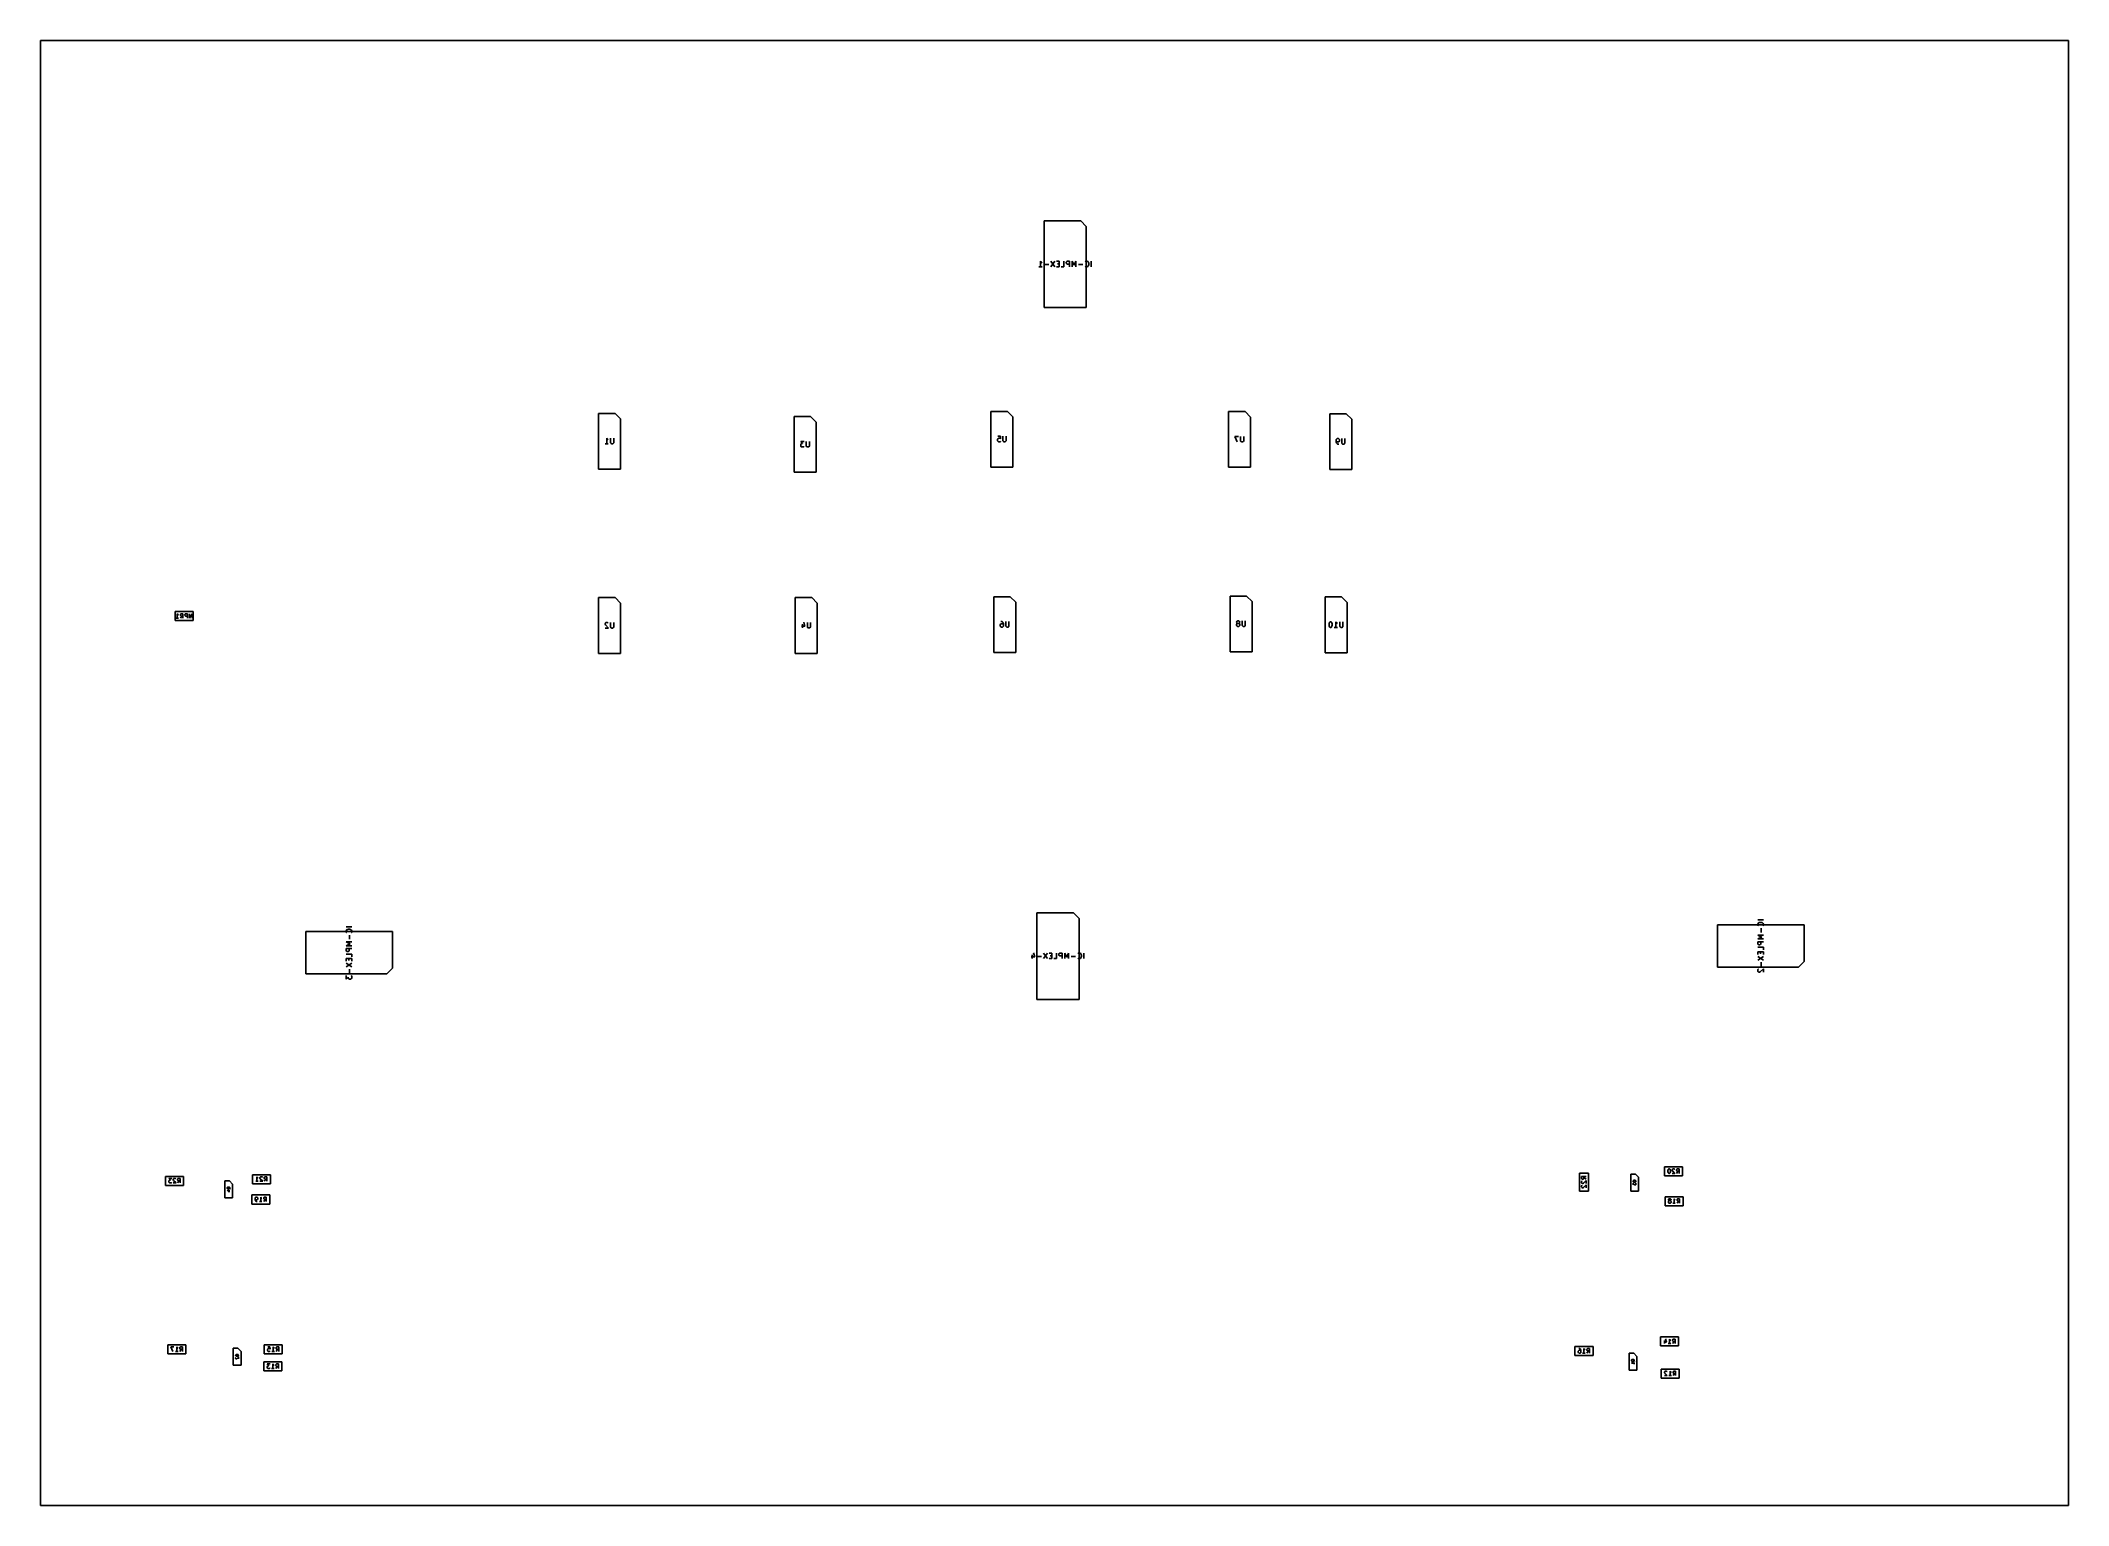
# Model space of a CAD drawing. Extents: x 0 to 360, y 0 to 260.
import ezdxf

# ---------------------------------------------------------------- set-up
doc = ezdxf.new("R2010")
doc.units = 0
doc.layers.add('BLACK', color=7, linetype='CONTINUOUS')

msp = doc.modelspace()

# ---------------------------------------------------------------- linework, layer by layer
at = {"layer": 'BLACK', "linetype": 'CONTINUOUS'}
for p, q in [((0, 0), (0, 260)), ((0, 260), (360, 260)), ((360, 260), (360, 0)), ((184.65, 228), (178.15, 228)), ((178.15, 228), (178.15, 212.6)), ((185.65, 227), (184.65, 228)), ((185.65, 212.6), (185.65, 227)), ((177.233, 219.848), (177.805, 219.848)), ((177.519, 219.848), (177.519, 220.848)), ((177.519, 220.848), (177.614, 220.705)), ((177.614, 220.705), (177.71, 220.61)), ((177.71, 220.61), (177.805, 220.562)), ((178.995, 220.229), (178.233, 220.229)), ((180.043, 220.848), (179.376, 219.848)), ((179.376, 220.848), (180.043, 219.848)), ((180.852, 220.848), (180.376, 220.848)), ((180.376, 219.848), (180.852, 219.848)), ((180.852, 220.371), (180.519, 220.371)), ((180.852, 219.848), (180.852, 220.848)), ((181.186, 219.848), (181.662, 219.848)), ((181.662, 219.848), (181.662, 220.848)), ((182.138, 220.752), (182.09, 220.657)), ((182.09, 220.657), (182.09, 220.514)), ((182.09, 220.514), (182.138, 220.419)), ((182.186, 220.8), (182.138, 220.752)), ((182.138, 220.419), (182.186, 220.371)), ((182.281, 220.848), (182.186, 220.8)), ((182.186, 220.371), (182.281, 220.324)), ((182.662, 220.848), (182.281, 220.848)), ((182.281, 220.324), (182.662, 220.324)), ((182.662, 219.848), (182.662, 220.848)), ((183.471, 220.133), (183.138, 220.848)), ((183.138, 220.848), (183.138, 219.848)), ((183.805, 220.848), (183.471, 220.133)), ((183.805, 219.848), (183.805, 220.848)), ((185.043, 220.229), (184.281, 220.229)), ((185.519, 220.8), (185.471, 220.752)), ((185.471, 219.943), (185.519, 219.895)), ((185.662, 220.848), (185.519, 220.8)), ((185.519, 219.895), (185.662, 219.848)), ((185.757, 220.848), (185.662, 220.848)), ((185.662, 219.848), (185.757, 219.848)), ((185.9, 220.8), (185.757, 220.848)), ((185.757, 219.848), (185.9, 219.895)), ((185.995, 220.705), (185.9, 220.8)), ((185.9, 219.895), (185.995, 219.99)), ((186.043, 220.61), (185.995, 220.705)), ((185.995, 219.99), (186.043, 220.086)), ((186.09, 220.419), (186.043, 220.61)), ((186.043, 220.086), (186.09, 220.276)), ((186.09, 220.276), (186.09, 220.419)), ((186.519, 219.848), (186.519, 220.848)), ((178.15, 212.6), (185.65, 212.6)), ((101.99, 193.827), (99.0648, 193.827)), ((99.0648, 193.827), (99.0648, 183.927)), ((102.965, 192.852), (101.99, 193.827)), ((102.965, 183.927), (102.965, 192.852)), ((133.787, 193.268), (133.787, 183.368)), ((136.712, 193.268), (133.787, 193.268)), ((137.687, 192.293), (136.712, 193.268)), ((137.687, 183.368), (137.687, 192.293)), ((171.645, 194.189), (168.72, 194.189)), ((168.72, 194.189), (168.72, 184.289)), ((172.62, 193.214), (171.645, 194.189)), ((172.62, 184.289), (172.62, 193.214)), ((213.826, 194.157), (210.901, 194.157)), ((210.901, 194.157), (210.901, 184.257)), ((214.801, 193.182), (213.826, 194.157)), ((214.801, 184.257), (214.801, 193.182)), ((228.859, 193.776), (228.859, 183.876)), ((231.784, 193.776), (228.859, 193.776)), ((232.759, 192.801), (231.784, 193.776)), ((232.759, 183.876), (232.759, 192.801)), ((100.221, 188.433), (100.781, 188.433)), ((100.501, 188.433), (100.501, 189.413)), ((100.501, 189.413), (100.595, 189.273)), ((100.595, 189.273), (100.688, 189.18)), ((100.688, 189.18), (100.781, 189.133)), ((101.201, 188.62), (101.201, 189.413)), ((101.248, 188.527), (101.201, 188.62)), ((101.295, 188.48), (101.248, 188.527)), ((101.388, 188.433), (101.295, 188.48)), ((101.575, 188.433), (101.388, 188.433)), ((101.668, 188.48), (101.575, 188.433)), ((101.715, 188.527), (101.668, 188.48)), ((101.761, 188.62), (101.715, 188.527)), ((101.761, 189.413), (101.761, 188.62)), ((135.55, 188.855), (134.943, 188.855)), ((134.943, 188.855), (135.27, 188.481)), ((134.99, 188.388), (134.943, 188.295)), ((134.943, 188.295), (134.943, 188.061)), ((134.943, 188.061), (134.99, 187.968)), ((135.037, 188.435), (134.99, 188.388)), ((134.99, 187.968), (135.037, 187.921)), ((135.13, 188.481), (135.037, 188.435)), ((135.037, 187.921), (135.13, 187.875)), ((135.27, 188.481), (135.13, 188.481)), ((135.13, 187.875), (135.41, 187.875)), ((135.41, 187.875), (135.503, 187.921)), ((135.503, 187.921), (135.55, 187.968)), ((135.923, 188.061), (135.923, 188.855)), ((135.97, 187.968), (135.923, 188.061)), ((136.017, 187.921), (135.97, 187.968)), ((136.11, 187.875), (136.017, 187.921)), ((136.297, 187.875), (136.11, 187.875)), ((136.39, 187.921), (136.297, 187.875)), ((136.437, 187.968), (136.39, 187.921)), ((136.483, 188.061), (136.437, 187.968)), ((136.483, 188.855), (136.483, 188.061)), ((169.923, 189.309), (169.876, 189.216)), ((169.876, 189.216), (169.876, 188.983)), ((169.876, 188.983), (169.923, 188.889)), ((169.923, 189.776), (170.39, 189.776)), ((169.97, 189.356), (169.923, 189.309)), ((169.923, 188.889), (169.97, 188.843)), ((170.063, 189.403), (169.97, 189.356)), ((169.97, 188.843), (170.063, 188.796)), ((170.296, 189.403), (170.063, 189.403)), ((170.063, 188.796), (170.296, 188.796)), ((170.39, 189.356), (170.296, 189.403)), ((170.296, 188.796), (170.39, 188.843)), ((170.39, 189.776), (170.436, 189.309)), ((170.436, 189.309), (170.39, 189.356)), ((170.39, 188.843), (170.436, 188.889)), ((170.856, 188.983), (170.856, 189.776)), ((170.903, 188.889), (170.856, 188.983)), ((170.95, 188.843), (170.903, 188.889)), ((171.043, 188.796), (170.95, 188.843)), ((171.23, 188.796), (171.043, 188.796)), ((171.323, 188.843), (171.23, 188.796)), ((171.37, 188.889), (171.323, 188.843)), ((171.416, 188.983), (171.37, 188.889)), ((171.416, 189.776), (171.416, 188.983)), ((212.664, 189.744), (212.011, 189.744)), ((212.011, 189.744), (212.431, 188.764)), ((213.038, 188.95), (213.038, 189.744)), ((213.084, 188.857), (213.038, 188.95)), ((213.131, 188.81), (213.084, 188.857)), ((213.224, 188.764), (213.131, 188.81)), ((213.411, 188.764), (213.224, 188.764)), ((213.504, 188.81), (213.411, 188.764)), ((213.551, 188.857), (213.504, 188.81)), ((213.598, 188.95), (213.551, 188.857)), ((213.598, 189.744), (213.598, 188.95)), ((230.015, 189.176), (230.062, 189.269)), ((230.015, 188.803), (230.015, 189.176)), ((230.062, 188.849), (230.015, 188.943)), ((230.062, 188.616), (230.015, 188.803)), ((230.062, 189.269), (230.109, 189.316)), ((230.109, 188.803), (230.062, 188.849)), ((230.155, 188.476), (230.062, 188.616)), ((230.109, 189.316), (230.202, 189.363)), ((230.202, 188.756), (230.109, 188.803)), ((230.202, 188.429), (230.155, 188.476)), ((230.202, 189.363), (230.389, 189.363)), ((230.389, 188.756), (230.202, 188.756)), ((230.295, 188.383), (230.202, 188.429)), ((230.482, 188.383), (230.295, 188.383)), ((230.389, 189.363), (230.482, 189.316)), ((230.482, 188.803), (230.389, 188.756)), ((230.482, 189.316), (230.529, 189.269)), ((230.529, 188.849), (230.482, 188.803)), ((230.529, 189.269), (230.575, 189.176)), ((230.575, 188.943), (230.529, 188.849)), ((230.575, 189.176), (230.575, 188.943)), ((230.995, 188.569), (230.995, 189.363)), ((231.042, 188.476), (230.995, 188.569)), ((231.089, 188.429), (231.042, 188.476)), ((231.182, 188.383), (231.089, 188.429)), ((231.369, 188.383), (231.182, 188.383)), ((231.462, 188.429), (231.369, 188.383)), ((231.509, 188.476), (231.462, 188.429)), ((231.555, 188.569), (231.509, 188.476)), ((231.555, 189.363), (231.555, 188.569)), ((99.0648, 183.927), (102.965, 183.927)), ((168.72, 184.289), (172.62, 184.289)), ((210.901, 184.257), (214.801, 184.257)), ((228.859, 183.876), (232.759, 183.876)), ((133.787, 183.368), (137.687, 183.368)), ((27.1, 158.638), (23.9, 158.638)), ((23.9, 158.638), (23.9, 157.038)), ((27.1, 157.038), (27.1, 158.638)), ((99.0648, 161.127), (99.0648, 151.227)), ((101.99, 161.127), (99.0648, 161.127)), ((102.965, 160.152), (101.99, 161.127)), ((102.965, 151.227), (102.965, 160.152)), ((136.915, 161.137), (133.99, 161.137)), ((133.99, 161.137), (133.99, 151.237)), ((137.89, 160.162), (136.915, 161.137)), ((137.89, 151.237), (137.89, 160.162)), ((172.145, 161.289), (169.22, 161.289)), ((169.22, 161.289), (169.22, 151.389)), ((173.12, 160.314), (172.145, 161.289)), ((173.12, 151.389), (173.12, 160.314)), ((214.101, 161.392), (211.176, 161.392)), ((211.176, 161.392), (211.176, 151.492)), ((215.076, 160.417), (214.101, 161.392)), ((215.076, 151.492), (215.076, 160.417)), ((228.046, 161.239), (228.046, 151.339)), ((230.971, 161.239), (228.046, 161.239)), ((231.946, 160.264), (230.971, 161.239)), ((231.946, 151.339), (231.946, 160.264)), ((23.9, 157.038), (27.1, 157.038)), ((24.0524, 157.476), (24.5095, 157.476)), ((24.281, 157.476), (24.281, 158.276)), ((24.281, 158.276), (24.3571, 158.162)), ((24.3571, 158.162), (24.4333, 158.086)), ((24.4333, 158.086), (24.5095, 158.048)), ((24.8524, 158.2), (24.8143, 158.124)), ((24.8143, 158.124), (24.8143, 158.009)), ((24.8143, 158.009), (24.8524, 157.933)), ((24.8143, 157.476), (25.081, 157.857)), ((24.8905, 158.238), (24.8524, 158.2)), ((24.8524, 157.933), (24.8905, 157.895)), ((24.9667, 158.276), (24.8905, 158.238)), ((24.8905, 157.895), (24.9667, 157.857)), ((25.2714, 158.276), (24.9667, 158.276)), ((24.9667, 157.857), (25.2714, 157.857)), ((25.2714, 157.476), (25.2714, 158.276)), ((25.6524, 158.2), (25.6143, 158.124)), ((25.6143, 158.124), (25.6143, 158.009)), ((25.6143, 158.009), (25.6524, 157.933)), ((25.6905, 158.238), (25.6524, 158.2)), ((25.6524, 157.933), (25.6905, 157.895)), ((25.7667, 158.276), (25.6905, 158.238)), ((25.6905, 157.895), (25.7667, 157.857)), ((26.0714, 158.276), (25.7667, 158.276)), ((25.7667, 157.857), (26.0714, 157.857)), ((26.0714, 157.476), (26.0714, 158.276)), ((26.9095, 158.276), (26.4524, 157.476)), ((26.4524, 157.476), (26.4524, 158.276)), ((26.9095, 157.476), (26.9095, 158.276)), ((100.268, 156.62), (100.221, 156.527)), ((100.221, 156.527), (100.221, 156.433)), ((100.221, 156.433), (100.268, 156.293)), ((100.828, 155.733), (100.221, 155.733)), ((100.315, 156.667), (100.268, 156.62)), ((100.268, 156.293), (100.828, 155.733)), ((100.408, 156.713), (100.315, 156.667)), ((100.641, 156.713), (100.408, 156.713)), ((100.735, 156.667), (100.641, 156.713)), ((100.781, 156.62), (100.735, 156.667)), ((101.201, 155.92), (101.201, 156.713)), ((101.248, 155.827), (101.201, 155.92)), ((101.295, 155.78), (101.248, 155.827)), ((101.388, 155.733), (101.295, 155.78)), ((101.575, 155.733), (101.388, 155.733)), ((101.668, 155.78), (101.575, 155.733)), ((101.715, 155.827), (101.668, 155.78)), ((101.761, 155.92), (101.715, 155.827)), ((101.761, 156.713), (101.761, 155.92)), ((135.706, 156.07), (135.1, 156.07)), ((135.24, 156.397), (135.24, 155.744)), ((135.473, 156.77), (135.706, 156.07)), ((136.126, 155.93), (136.126, 156.724)), ((136.173, 155.837), (136.126, 155.93)), ((136.22, 155.79), (136.173, 155.837)), ((136.313, 155.744), (136.22, 155.79)), ((136.5, 155.744), (136.313, 155.744)), ((136.593, 155.79), (136.5, 155.744)), ((136.64, 155.837), (136.593, 155.79)), ((136.686, 155.93), (136.64, 155.837)), ((136.686, 156.724), (136.686, 155.93)), ((170.376, 156.316), (170.423, 156.409)), ((170.376, 156.083), (170.376, 156.316)), ((170.423, 155.989), (170.376, 156.083)), ((170.423, 156.409), (170.47, 156.456)), ((170.47, 155.943), (170.423, 155.989)), ((170.47, 156.876), (170.656, 156.876)), ((170.47, 156.456), (170.563, 156.503)), ((170.563, 155.896), (170.47, 155.943)), ((170.563, 156.503), (170.75, 156.503)), ((170.75, 155.896), (170.563, 155.896)), ((170.656, 156.876), (170.75, 156.829)), ((170.75, 156.829), (170.796, 156.783)), ((170.75, 156.503), (170.843, 156.456)), ((170.843, 155.943), (170.75, 155.896)), ((170.796, 156.783), (170.89, 156.643)), ((170.843, 156.456), (170.89, 156.409)), ((170.89, 155.989), (170.843, 155.943)), ((170.89, 156.643), (170.936, 156.456)), ((170.89, 156.409), (170.936, 156.316)), ((170.936, 156.083), (170.89, 155.989)), ((170.936, 156.456), (170.936, 156.083)), ((171.356, 156.083), (171.356, 156.876)), ((171.403, 155.989), (171.356, 156.083)), ((171.45, 155.943), (171.403, 155.989)), ((171.543, 155.896), (171.45, 155.943)), ((171.73, 155.896), (171.543, 155.896)), ((171.823, 155.943), (171.73, 155.896)), ((171.87, 155.989), (171.823, 155.943)), ((171.916, 156.083), (171.87, 155.989)), ((171.916, 156.876), (171.916, 156.083)), ((212.379, 156.885), (212.333, 156.792)), ((212.333, 156.792), (212.333, 156.745)), ((212.333, 156.745), (212.379, 156.652)), ((212.333, 156.372), (212.379, 156.465)), ((212.333, 156.185), (212.333, 156.372)), ((212.379, 156.092), (212.333, 156.185)), ((212.426, 156.932), (212.379, 156.885)), ((212.379, 156.652), (212.426, 156.605)), ((212.379, 156.465), (212.426, 156.512)), ((212.426, 156.045), (212.379, 156.092)), ((212.519, 156.979), (212.426, 156.932)), ((212.426, 156.605), (212.519, 156.559)), ((212.426, 156.512), (212.519, 156.559)), ((212.519, 155.999), (212.426, 156.045)), ((212.706, 156.979), (212.519, 156.979)), ((212.519, 156.559), (212.706, 156.559)), ((212.706, 155.999), (212.519, 155.999)), ((212.799, 156.932), (212.706, 156.979)), ((212.706, 156.559), (212.799, 156.605)), ((212.706, 156.559), (212.799, 156.512)), ((212.799, 156.045), (212.706, 155.999)), ((212.846, 156.885), (212.799, 156.932)), ((212.799, 156.605), (212.846, 156.652)), ((212.799, 156.512), (212.846, 156.465)), ((212.846, 156.092), (212.799, 156.045)), ((212.893, 156.792), (212.846, 156.885)), ((212.846, 156.652), (212.893, 156.745)), ((212.846, 156.465), (212.893, 156.372)), ((212.893, 156.185), (212.846, 156.092)), ((212.893, 156.745), (212.893, 156.792)), ((212.893, 156.372), (212.893, 156.185)), ((213.313, 156.185), (213.313, 156.979)), ((213.359, 156.092), (213.313, 156.185)), ((213.406, 156.045), (213.359, 156.092)), ((213.499, 155.999), (213.406, 156.045)), ((213.686, 155.999), (213.499, 155.999)), ((213.779, 156.045), (213.686, 155.999)), ((213.826, 156.092), (213.779, 156.045)), ((213.873, 156.185), (213.826, 156.092)), ((213.873, 156.979), (213.873, 156.185)), ((228.783, 156.639), (228.736, 156.452)), ((228.736, 156.452), (228.736, 156.219)), ((228.736, 156.219), (228.783, 156.032)), ((228.829, 156.732), (228.783, 156.639)), ((228.783, 156.032), (228.829, 155.939)), ((228.876, 156.779), (228.829, 156.732)), ((228.829, 155.939), (228.876, 155.892)), ((228.969, 156.825), (228.876, 156.779)), ((228.876, 155.892), (228.969, 155.845)), ((229.063, 156.825), (228.969, 156.825)), ((228.969, 155.845), (229.063, 155.845)), ((229.156, 156.779), (229.063, 156.825)), ((229.063, 155.845), (229.156, 155.892)), ((229.203, 156.732), (229.156, 156.779)), ((229.156, 155.892), (229.203, 155.939)), ((229.249, 156.639), (229.203, 156.732)), ((229.203, 155.939), (229.249, 156.032)), ((229.296, 156.452), (229.249, 156.639)), ((229.249, 156.032), (229.296, 156.219)), ((229.296, 156.219), (229.296, 156.452)), ((229.669, 155.845), (230.229, 155.845)), ((229.949, 155.845), (229.949, 156.825)), ((229.949, 156.825), (230.043, 156.685)), ((230.043, 156.685), (230.136, 156.592)), ((230.136, 156.592), (230.229, 156.545)), ((230.649, 156.032), (230.649, 156.825)), ((230.696, 155.939), (230.649, 156.032)), ((230.743, 155.892), (230.696, 155.939)), ((230.836, 155.845), (230.743, 155.892)), ((231.023, 155.845), (230.836, 155.845)), ((231.116, 155.892), (231.023, 155.845)), ((231.163, 155.939), (231.116, 155.892)), ((231.209, 156.032), (231.163, 155.939)), ((231.209, 156.825), (231.209, 156.032)), ((99.0648, 151.227), (102.965, 151.227)), ((133.99, 151.237), (137.89, 151.237)), ((169.22, 151.389), (173.12, 151.389)), ((211.176, 151.492), (215.076, 151.492)), ((228.046, 151.339), (231.946, 151.339)), ((183.35, 105.2), (176.85, 105.2)), ((176.85, 105.2), (176.85, 89.8)), ((184.35, 104.2), (183.35, 105.2)), ((47.1, 101.85), (47.1, 94.35)), ((62.5, 101.85), (47.1, 101.85)), ((55.2524, 102.719), (54.2524, 102.719)), ((54.3, 102.1), (54.2524, 101.957)), ((54.2524, 101.957), (54.2524, 101.862)), ((54.2524, 101.862), (54.3, 101.719)), ((54.3952, 102.195), (54.3, 102.1)), ((54.3, 101.719), (54.3476, 101.671)), ((54.4905, 102.243), (54.3952, 102.195)), ((54.681, 102.29), (54.4905, 102.243)), ((54.8238, 102.29), (54.681, 102.29)), ((55.0143, 102.243), (54.8238, 102.29)), ((54.8714, 101.243), (54.8714, 100.481)), ((55.1095, 102.195), (55.0143, 102.243)), ((55.2048, 102.1), (55.1095, 102.195)), ((55.1571, 101.671), (55.2048, 101.719)), ((55.2524, 101.957), (55.2048, 102.1)), ((55.2048, 101.719), (55.2524, 101.862)), ((55.2524, 101.862), (55.2524, 101.957)), ((62.5, 95.35), (62.5, 101.85)), ((184.35, 89.8), (184.35, 104.2)), ((313.1, 103.05), (297.7, 103.05)), ((297.7, 103.05), (297.7, 95.55)), ((305.852, 103.919), (304.852, 103.919)), ((304.9, 103.3), (304.852, 103.157)), ((304.852, 103.157), (304.852, 103.062)), ((304.852, 103.062), (304.9, 102.919)), ((305.852, 101.205), (304.852, 101.205)), ((304.852, 101.205), (305.567, 100.871)), ((305.567, 100.871), (304.852, 100.538)), ((304.995, 103.395), (304.9, 103.3)), ((304.9, 102.919), (304.948, 102.871)), ((305.09, 103.443), (304.995, 103.395)), ((305.281, 103.49), (305.09, 103.443)), ((305.424, 103.49), (305.281, 103.49)), ((305.614, 103.443), (305.424, 103.49)), ((305.471, 102.443), (305.471, 101.681)), ((305.71, 103.395), (305.614, 103.443)), ((305.805, 103.3), (305.71, 103.395)), ((305.757, 102.871), (305.805, 102.919)), ((305.852, 103.157), (305.805, 103.3)), ((305.805, 102.919), (305.852, 103.062)), ((305.852, 103.062), (305.852, 103.157)), ((313.1, 96.55), (313.1, 103.05)), ((55.2524, 100.005), (54.2524, 100.005)), ((54.2524, 100.005), (54.9667, 99.6714)), ((54.9667, 99.6714), (54.2524, 99.3381)), ((54.2524, 99.3381), (55.2524, 99.3381)), ((55.2524, 98.8619), (54.2524, 98.8619)), ((54.2524, 98.8619), (54.2524, 98.481)), ((54.2524, 98.481), (54.3, 98.3857)), ((55.2524, 97.8619), (54.2524, 97.8619)), ((54.3, 98.3857), (54.3476, 98.3381)), ((54.3476, 98.3381), (54.4429, 98.2905)), ((54.4429, 98.2905), (54.5857, 98.2905)), ((54.5857, 98.2905), (54.681, 98.3381)), ((54.681, 98.3381), (54.7286, 98.3857)), ((54.7286, 98.3857), (54.7762, 98.481)), ((54.7762, 98.481), (54.7762, 98.8619)), ((55.2524, 97.3857), (55.2524, 97.8619)), ((176.505, 97.381), (175.886, 97.381)), ((176.029, 97.7143), (176.029, 97.0476)), ((176.267, 98.0952), (176.505, 97.381)), ((177.695, 97.4286), (176.933, 97.4286)), ((178.743, 98.0476), (178.076, 97.0476)), ((178.076, 98.0476), (178.743, 97.0476)), ((179.552, 98.0476), (179.076, 98.0476)), ((179.552, 97.5714), (179.219, 97.5714)), ((179.552, 97.0476), (179.552, 98.0476)), ((180.362, 97.0476), (180.362, 98.0476)), ((180.838, 97.9524), (180.79, 97.8571)), ((180.79, 97.8571), (180.79, 97.7143)), ((180.79, 97.7143), (180.838, 97.619)), ((180.886, 98), (180.838, 97.9524)), ((180.838, 97.619), (180.886, 97.5714)), ((180.981, 98.0476), (180.886, 98)), ((180.886, 97.5714), (180.981, 97.5238)), ((181.362, 98.0476), (180.981, 98.0476)), ((180.981, 97.5238), (181.362, 97.5238)), ((181.362, 97.0476), (181.362, 98.0476)), ((182.171, 97.3333), (181.838, 98.0476)), ((181.838, 98.0476), (181.838, 97.0476)), ((182.505, 98.0476), (182.171, 97.3333)), ((182.505, 97.0476), (182.505, 98.0476)), ((183.743, 97.4286), (182.981, 97.4286)), ((184.219, 98), (184.171, 97.9524)), ((184.362, 98.0476), (184.219, 98)), ((184.457, 98.0476), (184.362, 98.0476)), ((184.6, 98), (184.457, 98.0476)), ((184.695, 97.9048), (184.6, 98)), ((184.743, 97.8095), (184.695, 97.9048)), ((184.695, 97.1905), (184.743, 97.2857)), ((184.79, 97.619), (184.743, 97.8095)), ((184.743, 97.2857), (184.79, 97.4762)), ((184.79, 97.4762), (184.79, 97.619)), ((185.219, 97.0476), (185.219, 98.0476)), ((304.852, 100.538), (305.852, 100.538)), ((305.852, 100.062), (304.852, 100.062)), ((304.852, 100.062), (304.852, 99.681)), ((304.852, 99.681), (304.9, 99.5857)), ((305.852, 99.0619), (304.852, 99.0619)), ((305.852, 98.2524), (304.852, 98.2524)), ((304.852, 98.2524), (304.852, 97.7762)), ((304.852, 97.4429), (305.852, 96.7762)), ((304.852, 96.7762), (305.852, 97.4429)), ((304.9, 99.5857), (304.948, 99.5381)), ((304.948, 99.5381), (305.043, 99.4905)), ((305.043, 99.4905), (305.186, 99.4905)), ((305.186, 99.4905), (305.281, 99.5381)), ((305.281, 99.5381), (305.329, 99.5857)), ((305.329, 99.5857), (305.376, 99.681)), ((305.329, 98.2524), (305.329, 97.919)), ((305.376, 99.681), (305.376, 100.062)), ((305.852, 98.5857), (305.852, 99.0619)), ((305.852, 97.7762), (305.852, 98.2524)), ((47.1, 94.35), (61.5, 94.35)), ((55.2524, 97.0524), (54.2524, 97.0524)), ((54.2524, 97.0524), (54.2524, 96.5762)), ((54.2524, 96.2429), (55.2524, 95.5762)), ((54.2524, 95.5762), (55.2524, 96.2429)), ((54.2524, 94.0524), (54.2524, 93.4333)), ((54.2524, 93.4333), (54.6333, 93.7667)), ((54.6333, 93.7667), (54.6333, 93.6238)), ((54.6333, 93.6238), (54.681, 93.5286)), ((54.7286, 97.0524), (54.7286, 96.719)), ((54.8714, 95.1952), (54.8714, 94.4333)), ((55.2048, 94.0048), (55.1571, 94.0524)), ((55.2524, 93.9095), (55.2048, 94.0048)), ((55.2048, 93.5286), (55.2524, 93.6238)), ((55.2524, 96.5762), (55.2524, 97.0524)), ((55.2524, 93.6238), (55.2524, 93.9095)), ((61.5, 94.35), (62.5, 95.35)), ((179.076, 97.0476), (179.552, 97.0476)), ((179.886, 97.0476), (180.362, 97.0476)), ((184.171, 97.1429), (184.219, 97.0952)), ((184.219, 97.0952), (184.362, 97.0476)), ((184.362, 97.0476), (184.457, 97.0476)), ((184.457, 97.0476), (184.6, 97.0952)), ((184.6, 97.0952), (184.695, 97.1905)), ((297.7, 95.55), (312.1, 95.55)), ((304.9, 95.1571), (304.852, 95.0619)), ((304.852, 95.0619), (304.852, 94.8238)), ((304.852, 94.8238), (304.9, 94.7286)), ((304.948, 95.2048), (304.9, 95.1571)), ((304.9, 94.7286), (304.948, 94.681)), ((304.948, 94.681), (305.043, 94.6333)), ((305.043, 94.6333), (305.138, 94.6333)), ((305.138, 94.6333), (305.281, 94.681)), ((305.281, 94.681), (305.852, 95.2524)), ((305.471, 96.3952), (305.471, 95.6333)), ((305.852, 95.2524), (305.852, 94.6333)), ((312.1, 95.55), (313.1, 96.55)), ((54.681, 93.5286), (54.7286, 93.481)), ((54.7286, 93.481), (54.8238, 93.4333)), ((54.8238, 93.4333), (55.0619, 93.4333)), ((55.0619, 93.4333), (55.1571, 93.481)), ((55.1571, 93.481), (55.2048, 93.5286)), ((176.85, 89.8), (184.35, 89.8)), ((22.2, 58.4), (22.2, 56.8)), ((25.4, 58.4), (22.2, 58.4)), ((23.2857, 58.0381), (22.7905, 58.0381)), ((22.7905, 58.0381), (23.0571, 57.7333)), ((22.8286, 57.6571), (22.7905, 57.581)), ((22.8667, 57.6952), (22.8286, 57.6571)), ((22.9429, 57.7333), (22.8667, 57.6952)), ((23.0571, 57.7333), (22.9429, 57.7333)), ((23.5905, 57.9619), (23.5524, 57.8857)), ((23.5524, 57.8857), (23.5524, 57.8095)), ((23.5524, 57.8095), (23.5905, 57.6952)), ((23.6286, 58), (23.5905, 57.9619)), ((23.5905, 57.6952), (24.0476, 57.2381)), ((23.7048, 58.0381), (23.6286, 58)), ((23.8952, 58.0381), (23.7048, 58.0381)), ((23.9714, 58), (23.8952, 58.0381)), ((24.0095, 57.9619), (23.9714, 58)), ((24.3524, 57.9619), (24.3143, 57.8857)), ((24.3143, 57.8857), (24.3143, 57.7714)), ((24.3143, 57.7714), (24.3524, 57.6952)), ((24.3143, 57.2381), (24.581, 57.619)), ((24.3905, 58), (24.3524, 57.9619)), ((24.3524, 57.6952), (24.3905, 57.6571)), ((24.4667, 58.0381), (24.3905, 58)), ((24.3905, 57.6571), (24.4667, 57.619)), ((24.7714, 58.0381), (24.4667, 58.0381)), ((24.4667, 57.619), (24.7714, 57.619)), ((24.7714, 57.2381), (24.7714, 58.0381)), ((25.4, 56.8), (25.4, 58.4)), ((33.55, 57.62), (32.7, 57.62)), ((32.7, 57.62), (32.7, 54.58)), ((34.1, 57.05), (33.55, 57.62)), ((37.6, 58.7), (37.6, 57.1)), ((40.8, 58.7), (37.6, 58.7)), ((38.419, 57.5381), (38.419, 58.3381)), ((38.419, 58.3381), (38.4952, 58.2238)), ((38.4952, 58.2238), (38.5714, 58.1476)), ((38.5714, 58.1476), (38.6476, 58.1095)), ((38.9905, 58.2619), (38.9524, 58.1857)), ((38.9524, 58.1857), (38.9524, 58.1095)), ((38.9524, 58.1095), (38.9905, 57.9952)), ((39.0286, 58.3), (38.9905, 58.2619)), ((38.9905, 57.9952), (39.4476, 57.5381)), ((39.1048, 58.3381), (39.0286, 58.3)), ((39.2952, 58.3381), (39.1048, 58.3381)), ((39.3714, 58.3), (39.2952, 58.3381)), ((39.4095, 58.2619), (39.3714, 58.3)), ((39.7524, 58.2619), (39.7143, 58.1857)), ((39.7143, 58.1857), (39.7143, 58.0714)), ((39.7143, 58.0714), (39.7524, 57.9952)), ((39.7143, 57.5381), (39.981, 57.919)), ((39.7905, 58.3), (39.7524, 58.2619)), ((39.7524, 57.9952), (39.7905, 57.9571)), ((39.8667, 58.3381), (39.7905, 58.3)), ((39.7905, 57.9571), (39.8667, 57.919)), ((40.1714, 58.3381), (39.8667, 58.3381)), ((39.8667, 57.919), (40.1714, 57.919)), ((40.1714, 57.5381), (40.1714, 58.3381)), ((40.8, 57.1), (40.8, 58.7)), ((273.2, 59), (273.2, 55.8)), ((274.8, 59), (273.2, 59)), ((274.362, 58.3714), (273.562, 58.3714)), ((273.562, 58.3714), (273.562, 58.0667)), ((273.562, 58.0667), (273.6, 57.9905)), ((273.6, 57.9905), (273.638, 57.9524)), ((273.638, 57.6095), (273.6, 57.5714)), ((273.638, 57.9524), (273.714, 57.9143)), ((273.714, 57.9143), (273.829, 57.9143)), ((273.829, 57.9143), (273.905, 57.9524)), ((273.905, 57.9524), (273.943, 57.9905)), ((273.905, 57.1905), (274.362, 57.6476)), ((273.943, 57.9905), (273.981, 58.0667)), ((273.981, 58.0667), (273.981, 58.3714)), ((274.362, 57.9143), (273.981, 58.181)), ((274.362, 57.6476), (274.362, 57.1524)), ((274.8, 55.8), (274.8, 59)), ((282.3, 58.82), (282.3, 55.78)), ((283.15, 58.82), (282.3, 58.82)), ((282.75, 57.6333), (282.726, 57.5857)), ((282.798, 57.681), (282.75, 57.6333)), ((282.893, 57.7048), (282.798, 57.681)), ((283.06, 57.7048), (282.893, 57.7048)), ((283.155, 57.681), (283.06, 57.7048)), ((283.107, 57.5619), (283.107, 57.6095)), ((283.7, 58.25), (283.15, 58.82)), ((283.202, 57.6333), (283.155, 57.681)), ((283.226, 57.5857), (283.202, 57.6333)), ((283.7, 58.25), (283.7, 55.8)), ((291.5, 60.1), (288.3, 60.1)), ((288.3, 60.1), (288.3, 58.5)), ((288.3, 58.5), (291.5, 58.5)), ((288.929, 59.5857), (288.89, 59.4333)), ((288.89, 59.4333), (288.89, 59.2429)), ((288.89, 59.2429), (288.929, 59.0905)), ((288.967, 59.6619), (288.929, 59.5857)), ((288.929, 59.0905), (288.967, 59.0143)), ((289.005, 59.7), (288.967, 59.6619)), ((288.967, 59.0143), (289.005, 58.9762)), ((289.081, 59.7381), (289.005, 59.7)), ((289.005, 58.9762), (289.081, 58.9381)), ((289.157, 59.7381), (289.081, 59.7381)), ((289.081, 58.9381), (289.157, 58.9381)), ((289.233, 59.7), (289.157, 59.7381)), ((289.157, 58.9381), (289.233, 58.9762)), ((289.271, 59.6619), (289.233, 59.7)), ((289.233, 58.9762), (289.271, 59.0143)), ((289.31, 59.5857), (289.271, 59.6619)), ((289.271, 59.0143), (289.31, 59.0905)), ((289.348, 59.4333), (289.31, 59.5857)), ((289.31, 59.0905), (289.348, 59.2429)), ((289.348, 59.2429), (289.348, 59.4333)), ((289.69, 59.6619), (289.652, 59.5857)), ((289.652, 59.5857), (289.652, 59.5095)), ((289.652, 59.5095), (289.69, 59.3952)), ((290.148, 58.9381), (289.652, 58.9381)), ((289.729, 59.7), (289.69, 59.6619)), ((289.69, 59.3952), (290.148, 58.9381)), ((289.805, 59.7381), (289.729, 59.7)), ((289.995, 59.7381), (289.805, 59.7381)), ((290.071, 59.7), (289.995, 59.7381)), ((290.11, 59.6619), (290.071, 59.7)), ((290.452, 59.6619), (290.414, 59.5857)), ((290.414, 59.5857), (290.414, 59.4714)), ((290.414, 59.4714), (290.452, 59.3952)), ((290.414, 58.9381), (290.681, 59.319)), ((290.49, 59.7), (290.452, 59.6619)), ((290.452, 59.3952), (290.49, 59.3571)), ((290.567, 59.7381), (290.49, 59.7)), ((290.49, 59.3571), (290.567, 59.319)), ((290.871, 59.7381), (290.567, 59.7381)), ((290.567, 59.319), (290.871, 59.319)), ((290.871, 58.9381), (290.871, 59.7381)), ((291.5, 58.5), (291.5, 60.1)), ((22.2, 56.8), (25.4, 56.8)), ((22.7905, 57.581), (22.7905, 57.3905)), ((22.7905, 57.3905), (22.8286, 57.3143)), ((22.8286, 57.3143), (22.8667, 57.2762)), ((22.8667, 57.2762), (22.9429, 57.2381)), ((22.9429, 57.2381), (23.1714, 57.2381)), ((23.1714, 57.2381), (23.2476, 57.2762)), ((23.2476, 57.2762), (23.2857, 57.3143)), ((24.0476, 57.2381), (23.5524, 57.2381)), ((34.1, 54.58), (32.7, 54.58)), ((33.1024, 55.8619), (33.4595, 55.981)), ((33.15, 56.4333), (33.1262, 56.3857)), ((33.1262, 56.3857), (33.1262, 56.2905)), ((33.1262, 56.2905), (33.15, 56.2429)), ((33.1976, 56.481), (33.15, 56.4333)), ((33.15, 56.2429), (33.1976, 56.1952)), ((33.2929, 56.5048), (33.1976, 56.481)), ((33.1976, 56.1952), (33.2929, 56.1714)), ((33.4595, 56.5048), (33.2929, 56.5048)), ((33.2929, 56.1714), (33.4595, 56.1714)), ((33.2929, 55.7429), (33.6262, 55.7429)), ((33.5548, 56.481), (33.4595, 56.5048)), ((33.4595, 56.1714), (33.5548, 56.1952)), ((33.4595, 55.981), (33.4595, 55.6714)), ((33.5071, 56.3619), (33.5071, 56.4095)), ((33.531, 56.3143), (33.5071, 56.3619)), ((33.6024, 56.2429), (33.531, 56.3143)), ((33.6024, 56.4333), (33.5548, 56.481)), ((33.5548, 56.1952), (33.6024, 56.2429)), ((33.6262, 56.3857), (33.6024, 56.4333)), ((33.6024, 56.2429), (33.6262, 56.2905)), ((33.65, 56.1952), (33.6024, 56.2429)), ((33.6262, 56.2905), (33.6262, 56.3857)), ((33.6738, 56.1476), (33.65, 56.1952)), ((34.1, 57.05), (34.1, 54.6)), ((37.5, 55.1), (37.5, 53.5)), ((40.7, 55.1), (37.5, 55.1)), ((37.6, 57.1), (40.8, 57.1)), ((38.0905, 54.5857), (38.1286, 54.6619)), ((38.0905, 54.281), (38.0905, 54.5857)), ((38.1286, 54.319), (38.0905, 54.3952)), ((38.1286, 54.1286), (38.0905, 54.281)), ((38.1286, 54.6619), (38.1667, 54.7)), ((38.1667, 54.281), (38.1286, 54.319)), ((38.2048, 54.0143), (38.1286, 54.1286)), ((38.1667, 54.7), (38.2429, 54.7381)), ((38.2429, 54.2429), (38.1667, 54.281)), ((38.1905, 57.5381), (38.6476, 57.5381)), ((38.2429, 53.9762), (38.2048, 54.0143)), ((38.2429, 54.7381), (38.3952, 54.7381)), ((38.3952, 54.2429), (38.2429, 54.2429)), ((38.3952, 54.7381), (38.4714, 54.7)), ((38.4714, 54.281), (38.3952, 54.2429)), ((38.4714, 54.7), (38.5095, 54.6619)), ((38.5095, 54.319), (38.4714, 54.281)), ((38.5095, 54.6619), (38.5476, 54.5857)), ((38.5476, 54.3952), (38.5095, 54.319)), ((38.5476, 54.5857), (38.5476, 54.3952)), ((39.4476, 57.5381), (38.9524, 57.5381)), ((39.081, 53.9381), (39.081, 54.7381)), ((39.081, 54.7381), (39.1571, 54.6238)), ((39.1571, 54.6238), (39.2333, 54.5476)), ((39.2333, 54.5476), (39.3095, 54.5095)), ((39.6524, 54.6619), (39.6143, 54.5857)), ((39.6143, 54.5857), (39.6143, 54.4714)), ((39.6143, 54.4714), (39.6524, 54.3952)), ((39.6143, 53.9381), (39.881, 54.319)), ((39.6905, 54.7), (39.6524, 54.6619)), ((39.6524, 54.3952), (39.6905, 54.3571)), ((39.7667, 54.7381), (39.6905, 54.7)), ((39.6905, 54.3571), (39.7667, 54.319)), ((40.0714, 54.7381), (39.7667, 54.7381)), ((39.7667, 54.319), (40.0714, 54.319)), ((40.0714, 53.9381), (40.0714, 54.7381)), ((40.7, 53.5), (40.7, 55.1)), ((273.2, 55.8), (274.8, 55.8)), ((273.6, 57.5714), (273.562, 57.4952)), ((273.562, 57.4952), (273.562, 57.3048)), ((273.562, 57.3048), (273.6, 57.2286)), ((273.6, 56.8095), (273.562, 56.7333)), ((273.562, 56.7333), (273.562, 56.5429)), ((273.562, 56.5429), (273.6, 56.4667)), ((273.6, 57.2286), (273.638, 57.1905)), ((273.638, 56.8476), (273.6, 56.8095)), ((273.6, 56.4667), (273.638, 56.4286)), ((273.638, 57.1905), (273.714, 57.1524)), ((273.638, 56.4286), (273.714, 56.3905)), ((273.714, 57.1524), (273.79, 57.1524)), ((273.714, 56.3905), (273.79, 56.3905)), ((273.79, 57.1524), (273.905, 57.1905)), ((273.79, 56.3905), (273.905, 56.4286)), ((273.905, 56.4286), (274.362, 56.8857)), ((274.362, 56.8857), (274.362, 56.3905)), ((283.7, 55.78), (282.3, 55.78)), ((282.726, 57.5857), (282.726, 57.4905)), ((282.726, 57.4905), (282.75, 57.4429)), ((282.726, 57.2048), (282.726, 56.8952)), ((282.726, 56.8952), (282.917, 57.0619)), ((282.75, 57.4429), (282.798, 57.3952)), ((282.798, 57.3952), (282.893, 57.3714)), ((282.893, 57.3714), (283.06, 57.3714)), ((282.917, 57.0619), (282.917, 56.9905)), ((282.917, 56.9905), (282.94, 56.9429)), ((282.94, 56.9429), (282.964, 56.919)), ((282.964, 56.919), (283.012, 56.8952)), ((283.012, 56.8952), (283.131, 56.8952)), ((283.06, 57.3714), (283.155, 57.3952)), ((283.131, 57.5143), (283.107, 57.5619)), ((283.202, 57.4429), (283.131, 57.5143)), ((283.131, 56.8952), (283.179, 56.919)), ((283.155, 57.3952), (283.202, 57.4429)), ((283.202, 57.181), (283.179, 57.2048)), ((283.179, 56.919), (283.202, 56.9429)), ((283.202, 57.4429), (283.226, 57.4905)), ((283.25, 57.3952), (283.202, 57.4429)), ((283.226, 57.1333), (283.202, 57.181)), ((283.202, 56.9429), (283.226, 56.9905)), ((283.226, 57.4905), (283.226, 57.5857)), ((283.226, 56.9905), (283.226, 57.1333)), ((283.274, 57.3476), (283.25, 57.3952)), ((288.4, 54.8), (288.4, 53.2)), ((291.6, 54.8), (288.4, 54.8)), ((289.029, 54.3619), (288.99, 54.2857)), ((288.99, 54.2857), (288.99, 54.2476)), ((288.99, 54.2476), (289.029, 54.1714)), ((288.99, 53.9429), (289.029, 54.019)), ((289.067, 54.4), (289.029, 54.3619)), ((289.029, 54.1714), (289.067, 54.1333)), ((289.029, 54.019), (289.067, 54.0571)), ((289.143, 54.4381), (289.067, 54.4)), ((289.067, 54.1333), (289.143, 54.0952)), ((289.067, 54.0571), (289.143, 54.0952)), ((289.295, 54.4381), (289.143, 54.4381)), ((289.143, 54.0952), (289.295, 54.0952)), ((289.371, 54.4), (289.295, 54.4381)), ((289.295, 54.0952), (289.371, 54.1333)), ((289.295, 54.0952), (289.371, 54.0571)), ((289.41, 54.3619), (289.371, 54.4)), ((289.371, 54.1333), (289.41, 54.1714)), ((289.371, 54.0571), (289.41, 54.019)), ((289.448, 54.2857), (289.41, 54.3619)), ((289.41, 54.1714), (289.448, 54.2476)), ((289.41, 54.019), (289.448, 53.9429)), ((289.448, 54.2476), (289.448, 54.2857)), ((289.981, 53.6381), (289.981, 54.4381)), ((289.981, 54.4381), (290.057, 54.3238)), ((290.057, 54.3238), (290.133, 54.2476)), ((290.133, 54.2476), (290.21, 54.2095)), ((290.552, 54.3619), (290.514, 54.2857)), ((290.514, 54.2857), (290.514, 54.1714)), ((290.514, 54.1714), (290.552, 54.0952)), ((290.514, 53.6381), (290.781, 54.019)), ((290.59, 54.4), (290.552, 54.3619)), ((290.552, 54.0952), (290.59, 54.0571)), ((290.667, 54.4381), (290.59, 54.4)), ((290.59, 54.0571), (290.667, 54.019)), ((290.971, 54.4381), (290.667, 54.4381)), ((290.667, 54.019), (290.971, 54.019)), ((290.971, 53.6381), (290.971, 54.4381)), ((291.6, 53.2), (291.6, 54.8)), ((37.5, 53.5), (40.7, 53.5)), ((38.319, 53.9381), (38.2429, 53.9762)), ((38.4714, 53.9381), (38.319, 53.9381)), ((38.8524, 53.9381), (39.3095, 53.9381)), ((288.4, 53.2), (291.6, 53.2)), ((288.99, 53.7905), (288.99, 53.9429)), ((289.029, 53.7143), (288.99, 53.7905)), ((289.067, 53.6762), (289.029, 53.7143)), ((289.143, 53.6381), (289.067, 53.6762)), ((289.295, 53.6381), (289.143, 53.6381)), ((289.371, 53.6762), (289.295, 53.6381)), ((289.41, 53.7143), (289.371, 53.6762)), ((289.448, 53.7905), (289.41, 53.7143)), ((289.448, 53.9429), (289.448, 53.7905)), ((289.752, 53.6381), (290.21, 53.6381)), ((287.6, 29.9), (287.6, 28.3)), ((290.8, 29.9), (287.6, 29.9)), ((288.648, 29.0048), (288.152, 29.0048)), ((288.267, 29.2714), (288.267, 28.7381)), ((288.457, 29.5762), (288.648, 29.0048)), ((289.181, 28.7381), (289.181, 29.5381)), ((289.181, 29.5381), (289.257, 29.4238)), ((289.257, 29.4238), (289.333, 29.3476)), ((289.333, 29.3476), (289.41, 29.3095)), ((289.752, 29.4619), (289.714, 29.3857)), ((289.714, 29.3857), (289.714, 29.2714)), ((289.714, 29.2714), (289.752, 29.1952)), ((289.714, 28.7381), (289.981, 29.119)), ((289.79, 29.5), (289.752, 29.4619)), ((289.752, 29.1952), (289.79, 29.1571)), ((289.867, 29.5381), (289.79, 29.5)), ((289.79, 29.1571), (289.867, 29.119)), ((290.171, 29.5381), (289.867, 29.5381)), ((289.867, 29.119), (290.171, 29.119)), ((290.171, 28.7381), (290.171, 29.5381)), ((290.8, 28.3), (290.8, 29.9)), ((22.6, 28.5), (22.6, 26.9)), ((25.8, 28.5), (22.6, 28.5)), ((22.6, 26.9), (25.8, 26.9)), ((23.6857, 28.1381), (23.1524, 28.1381)), ((23.1524, 28.1381), (23.4952, 27.3381)), ((23.9524, 27.3381), (24.4095, 27.3381)), ((24.181, 27.3381), (24.181, 28.1381)), ((24.181, 28.1381), (24.2571, 28.0238)), ((24.2571, 28.0238), (24.3333, 27.9476)), ((24.3333, 27.9476), (24.4095, 27.9095)), ((24.7524, 28.0619), (24.7143, 27.9857)), ((24.7143, 27.9857), (24.7143, 27.8714)), ((24.7143, 27.8714), (24.7524, 27.7952)), ((24.7143, 27.3381), (24.981, 27.719)), ((24.7905, 28.1), (24.7524, 28.0619)), ((24.7524, 27.7952), (24.7905, 27.7571)), ((24.8667, 28.1381), (24.7905, 28.1)), ((24.7905, 27.7571), (24.8667, 27.719)), ((25.1714, 28.1381), (24.8667, 28.1381)), ((24.8667, 27.719), (25.1714, 27.719)), ((25.1714, 27.3381), (25.1714, 28.1381)), ((25.8, 26.9), (25.8, 28.5)), ((34.2, 27.92), (34.2, 24.88)), ((35.05, 27.92), (34.2, 27.92)), ((34.65, 26.7333), (34.6262, 26.6857)), ((34.6262, 26.6857), (34.6262, 26.5905)), ((34.6262, 26.5905), (34.65, 26.5429)), ((34.65, 26.2571), (34.6262, 26.2095)), ((34.6262, 26.2095), (34.6262, 26.0905)), ((34.6262, 26.0905), (34.65, 26.0429)), ((34.6976, 26.781), (34.65, 26.7333)), ((34.65, 26.5429), (34.6976, 26.4952)), ((34.6738, 26.281), (34.65, 26.2571)), ((34.65, 26.0429), (34.6738, 26.019)), ((34.6738, 26.019), (34.7214, 25.9952)), ((34.7929, 26.8048), (34.6976, 26.781)), ((34.6976, 26.4952), (34.7929, 26.4714)), ((34.7214, 25.9952), (34.769, 25.9952)), ((34.769, 25.9952), (34.8405, 26.019)), ((34.9595, 26.8048), (34.7929, 26.8048)), ((34.7929, 26.4714), (34.9595, 26.4714)), ((34.8405, 26.019), (35.1262, 26.3048)), ((35.0548, 26.781), (34.9595, 26.8048)), ((34.9595, 26.4714), (35.0548, 26.4952)), ((35.0071, 26.6619), (35.0071, 26.7095)), ((35.031, 26.6143), (35.0071, 26.6619)), ((35.1024, 26.5429), (35.031, 26.6143)), ((35.6, 27.35), (35.05, 27.92)), ((35.1024, 26.7333), (35.0548, 26.781)), ((35.0548, 26.4952), (35.1024, 26.5429)), ((35.1262, 26.6857), (35.1024, 26.7333)), ((35.1024, 26.5429), (35.1262, 26.5905)), ((35.15, 26.4952), (35.1024, 26.5429)), ((35.1262, 26.5905), (35.1262, 26.6857)), ((35.1262, 26.3048), (35.1262, 25.9952)), ((35.1738, 26.4476), (35.15, 26.4952)), ((35.6, 27.35), (35.6, 24.9)), ((42.8486, 25.4658), (39.6486, 25.4658)), ((39.6486, 25.4658), (39.6486, 23.8658)), ((39.7, 28.5), (39.7, 26.9)), ((42.9, 28.5), (39.7, 28.5)), ((39.7, 26.9), (42.9, 26.9)), ((40.3286, 27.7571), (40.2905, 27.681)), ((40.2905, 27.681), (40.2905, 27.4905)), ((40.2905, 27.4905), (40.3286, 27.4143)), ((40.3286, 28.1381), (40.7095, 28.1381)), ((40.3667, 27.7952), (40.3286, 27.7571)), ((40.3286, 27.4143), (40.3667, 27.3762)), ((40.4429, 27.8333), (40.3667, 27.7952)), ((40.3667, 27.3762), (40.4429, 27.3381)), ((40.6333, 27.8333), (40.4429, 27.8333)), ((40.4429, 27.3381), (40.6333, 27.3381)), ((40.7095, 27.7952), (40.6333, 27.8333)), ((40.6333, 27.3381), (40.7095, 27.3762)), ((40.7095, 28.1381), (40.7476, 27.7571)), ((40.7476, 27.7571), (40.7095, 27.7952)), ((40.7095, 27.3762), (40.7476, 27.4143)), ((41.0524, 27.3381), (41.5095, 27.3381)), ((41.281, 27.3381), (41.281, 28.1381)), ((41.281, 28.1381), (41.3571, 28.0238)), ((41.3571, 28.0238), (41.4333, 27.9476)), ((41.4333, 27.9476), (41.5095, 27.9095)), ((41.8524, 28.0619), (41.8143, 27.9857)), ((41.8143, 27.9857), (41.8143, 27.8714)), ((41.8143, 27.8714), (41.8524, 27.7952)), ((41.8143, 27.3381), (42.081, 27.719)), ((41.8905, 28.1), (41.8524, 28.0619)), ((41.8524, 27.7952), (41.8905, 27.7571)), ((41.9667, 28.1381), (41.8905, 28.1)), ((41.8905, 27.7571), (41.9667, 27.719)), ((42.2714, 28.1381), (41.9667, 28.1381)), ((41.9667, 27.719), (42.2714, 27.719)), ((42.2714, 27.3381), (42.2714, 28.1381)), ((42.8486, 23.8658), (42.8486, 25.4658)), ((42.9, 26.9), (42.9, 28.5)), ((272.4, 28.2), (272.4, 26.6)), ((275.6, 28.2), (272.4, 28.2)), ((272.4, 26.6), (275.6, 26.6)), ((272.99, 27.381), (273.029, 27.4571)), ((272.99, 27.1905), (272.99, 27.381)), ((273.029, 27.1143), (272.99, 27.1905)), ((273.029, 27.4571), (273.067, 27.4952)), ((273.067, 27.0762), (273.029, 27.1143)), ((273.067, 27.8381), (273.219, 27.8381)), ((273.067, 27.4952), (273.143, 27.5333)), ((273.143, 27.0381), (273.067, 27.0762)), ((273.143, 27.5333), (273.295, 27.5333)), ((273.295, 27.0381), (273.143, 27.0381)), ((273.219, 27.8381), (273.295, 27.8)), ((273.295, 27.8), (273.333, 27.7619)), ((273.295, 27.5333), (273.371, 27.4952)), ((273.371, 27.0762), (273.295, 27.0381)), ((273.333, 27.7619), (273.41, 27.6476)), ((273.371, 27.4952), (273.41, 27.4571)), ((273.41, 27.1143), (273.371, 27.0762)), ((273.41, 27.6476), (273.448, 27.4952)), ((273.41, 27.4571), (273.448, 27.381)), ((273.448, 27.1905), (273.41, 27.1143)), ((273.448, 27.4952), (273.448, 27.1905)), ((273.752, 27.0381), (274.21, 27.0381)), ((273.981, 27.0381), (273.981, 27.8381)), ((273.981, 27.8381), (274.057, 27.7238)), ((274.057, 27.7238), (274.133, 27.6476)), ((274.133, 27.6476), (274.21, 27.6095)), ((274.552, 27.7619), (274.514, 27.6857)), ((274.514, 27.6857), (274.514, 27.5714)), ((274.514, 27.5714), (274.552, 27.4952)), ((274.514, 27.0381), (274.781, 27.419)), ((274.59, 27.8), (274.552, 27.7619)), ((274.552, 27.4952), (274.59, 27.4571)), ((274.667, 27.8381), (274.59, 27.8)), ((274.59, 27.4571), (274.667, 27.419)), ((274.971, 27.8381), (274.667, 27.8381)), ((274.667, 27.419), (274.971, 27.419)), ((274.971, 27.0381), (274.971, 27.8381)), ((275.6, 26.6), (275.6, 28.2)), ((282.85, 27.02), (282, 27.02)), ((282, 27.02), (282, 23.98)), ((282.45, 25.8333), (282.426, 25.7857)), ((282.426, 25.7857), (282.426, 25.6905)), ((282.426, 25.6905), (282.45, 25.6429)), ((282.426, 25.2381), (282.498, 25.2857)), ((282.926, 25.2381), (282.426, 25.2381)), ((282.498, 25.881), (282.45, 25.8333)), ((282.45, 25.6429), (282.498, 25.5952)), ((282.593, 25.9048), (282.498, 25.881)), ((282.498, 25.5952), (282.593, 25.5714)), ((282.498, 25.2857), (282.545, 25.3333)), ((282.545, 25.3333), (282.569, 25.381)), ((282.76, 25.9048), (282.593, 25.9048)), ((282.593, 25.5714), (282.76, 25.5714)), ((282.855, 25.881), (282.76, 25.9048)), ((282.76, 25.5714), (282.855, 25.5952)), ((282.807, 25.7619), (282.807, 25.8095)), ((282.831, 25.7143), (282.807, 25.7619)), ((282.902, 25.6429), (282.831, 25.7143)), ((283.4, 26.45), (282.85, 27.02)), ((282.902, 25.8333), (282.855, 25.881)), ((282.855, 25.5952), (282.902, 25.6429)), ((282.926, 25.7857), (282.902, 25.8333)), ((282.902, 25.6429), (282.926, 25.6905)), ((282.95, 25.5952), (282.902, 25.6429)), ((282.926, 25.6905), (282.926, 25.7857)), ((282.926, 25.0952), (282.926, 25.381)), ((282.974, 25.5476), (282.95, 25.5952)), ((283.4, 26.45), (283.4, 24)), ((287.6, 28.3), (290.8, 28.3)), ((288.952, 28.7381), (289.41, 28.7381)), ((35.6, 24.88), (34.2, 24.88)), ((39.6486, 23.8658), (42.8486, 23.8658)), ((40.7343, 25.1039), (40.2391, 25.1039)), ((40.2391, 25.1039), (40.5057, 24.7991)), ((40.2772, 24.7229), (40.2391, 24.6468)), ((40.2391, 24.6468), (40.2391, 24.4563)), ((40.2391, 24.4563), (40.2772, 24.3801)), ((40.3153, 24.761), (40.2772, 24.7229)), ((40.2772, 24.3801), (40.3153, 24.342)), ((40.3915, 24.7991), (40.3153, 24.761)), ((40.3153, 24.342), (40.3915, 24.3039)), ((40.5057, 24.7991), (40.3915, 24.7991)), ((40.3915, 24.3039), (40.62, 24.3039)), ((40.62, 24.3039), (40.6962, 24.342)), ((40.6962, 24.342), (40.7343, 24.3801)), ((41.001, 24.3039), (41.4581, 24.3039)), ((41.2296, 24.3039), (41.2296, 25.1039)), ((41.2296, 25.1039), (41.3057, 24.9896)), ((41.3057, 24.9896), (41.3819, 24.9134)), ((41.3819, 24.9134), (41.4581, 24.8753)), ((41.801, 25.0277), (41.7629, 24.9515)), ((41.7629, 24.9515), (41.7629, 24.8372)), ((41.7629, 24.8372), (41.801, 24.761)), ((41.7629, 24.3039), (42.0296, 24.6848)), ((41.8391, 25.0658), (41.801, 25.0277)), ((41.801, 24.761), (41.8391, 24.7229)), ((41.9153, 25.1039), (41.8391, 25.0658)), ((41.8391, 24.7229), (41.9153, 24.6848)), ((42.22, 25.1039), (41.9153, 25.1039)), ((41.9153, 24.6848), (42.22, 24.6848)), ((42.22, 24.3039), (42.22, 25.1039)), ((283.4, 23.98), (282, 23.98)), ((290.9, 24.2), (287.7, 24.2)), ((287.7, 24.2), (287.7, 22.6)), ((287.7, 22.6), (290.9, 22.6)), ((288.329, 23.7619), (288.29, 23.6857)), ((288.29, 23.6857), (288.29, 23.6095)), ((288.29, 23.6095), (288.329, 23.4952)), ((288.786, 23.0381), (288.29, 23.0381)), ((288.367, 23.8), (288.329, 23.7619)), ((288.329, 23.4952), (288.786, 23.0381)), ((288.443, 23.8381), (288.367, 23.8)), ((288.633, 23.8381), (288.443, 23.8381)), ((288.71, 23.8), (288.633, 23.8381)), ((288.748, 23.7619), (288.71, 23.8)), ((289.052, 23.0381), (289.51, 23.0381)), ((289.281, 23.0381), (289.281, 23.8381)), ((289.281, 23.8381), (289.357, 23.7238)), ((289.357, 23.7238), (289.433, 23.6476)), ((289.433, 23.6476), (289.51, 23.6095)), ((289.852, 23.7619), (289.814, 23.6857)), ((289.814, 23.6857), (289.814, 23.5714)), ((289.814, 23.5714), (289.852, 23.4952)), ((289.814, 23.0381), (290.081, 23.419)), ((289.89, 23.8), (289.852, 23.7619)), ((289.852, 23.4952), (289.89, 23.4571)), ((289.967, 23.8381), (289.89, 23.8)), ((289.89, 23.4571), (289.967, 23.419)), ((290.271, 23.8381), (289.967, 23.8381)), ((289.967, 23.419), (290.271, 23.419)), ((290.271, 23.0381), (290.271, 23.8381)), ((290.9, 22.6), (290.9, 24.2)), ((360, 0), (0, 0))]:
    msp.add_line(p, q, dxfattribs=at)

doc.saveas('drawing.dxf')
